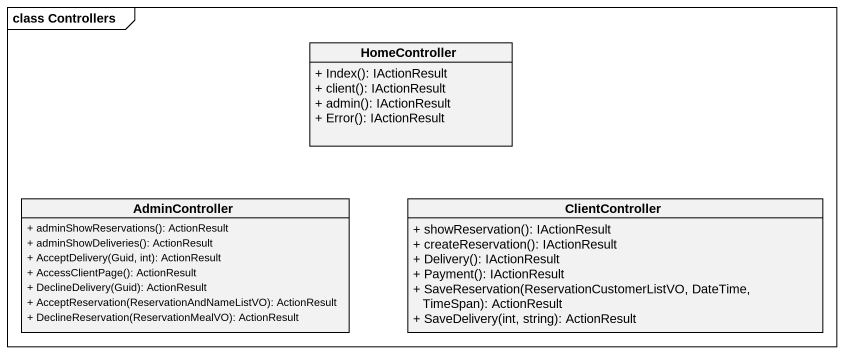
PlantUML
@startuml
mainframe class Controllers
hide circle
hide empty members
skinparam classAttributeIconSize 0
class HomeController {
  + Index(): IActionResult
  + client(): IActionResult
  + admin(): IActionResult
  + Error(): IActionResult
}
class AdminController {
  + adminShowReservations(): ActionResult
  + adminShowDeliveries(): ActionResult
  + AcceptDelivery(Guid, int): ActionResult
  + AccessClientPage(): ActionResult
  + DeclineDelivery(Guid): ActionResult
  + AcceptReservation(ReservationAndNameListVO): ActionResult
  + DeclineReservation(ReservationMealVO): ActionResult
}
class ClientController {
  + showReservation(): IActionResult
  + createReservation(): IActionResult
  + Delivery(): IActionResult
  + Payment(): IActionResult
  + SaveReservation(ReservationCustomerListVO, DateTime, TimeSpan): ActionResult
  + SaveDelivery(int, string): ActionResult
}
@enduml
